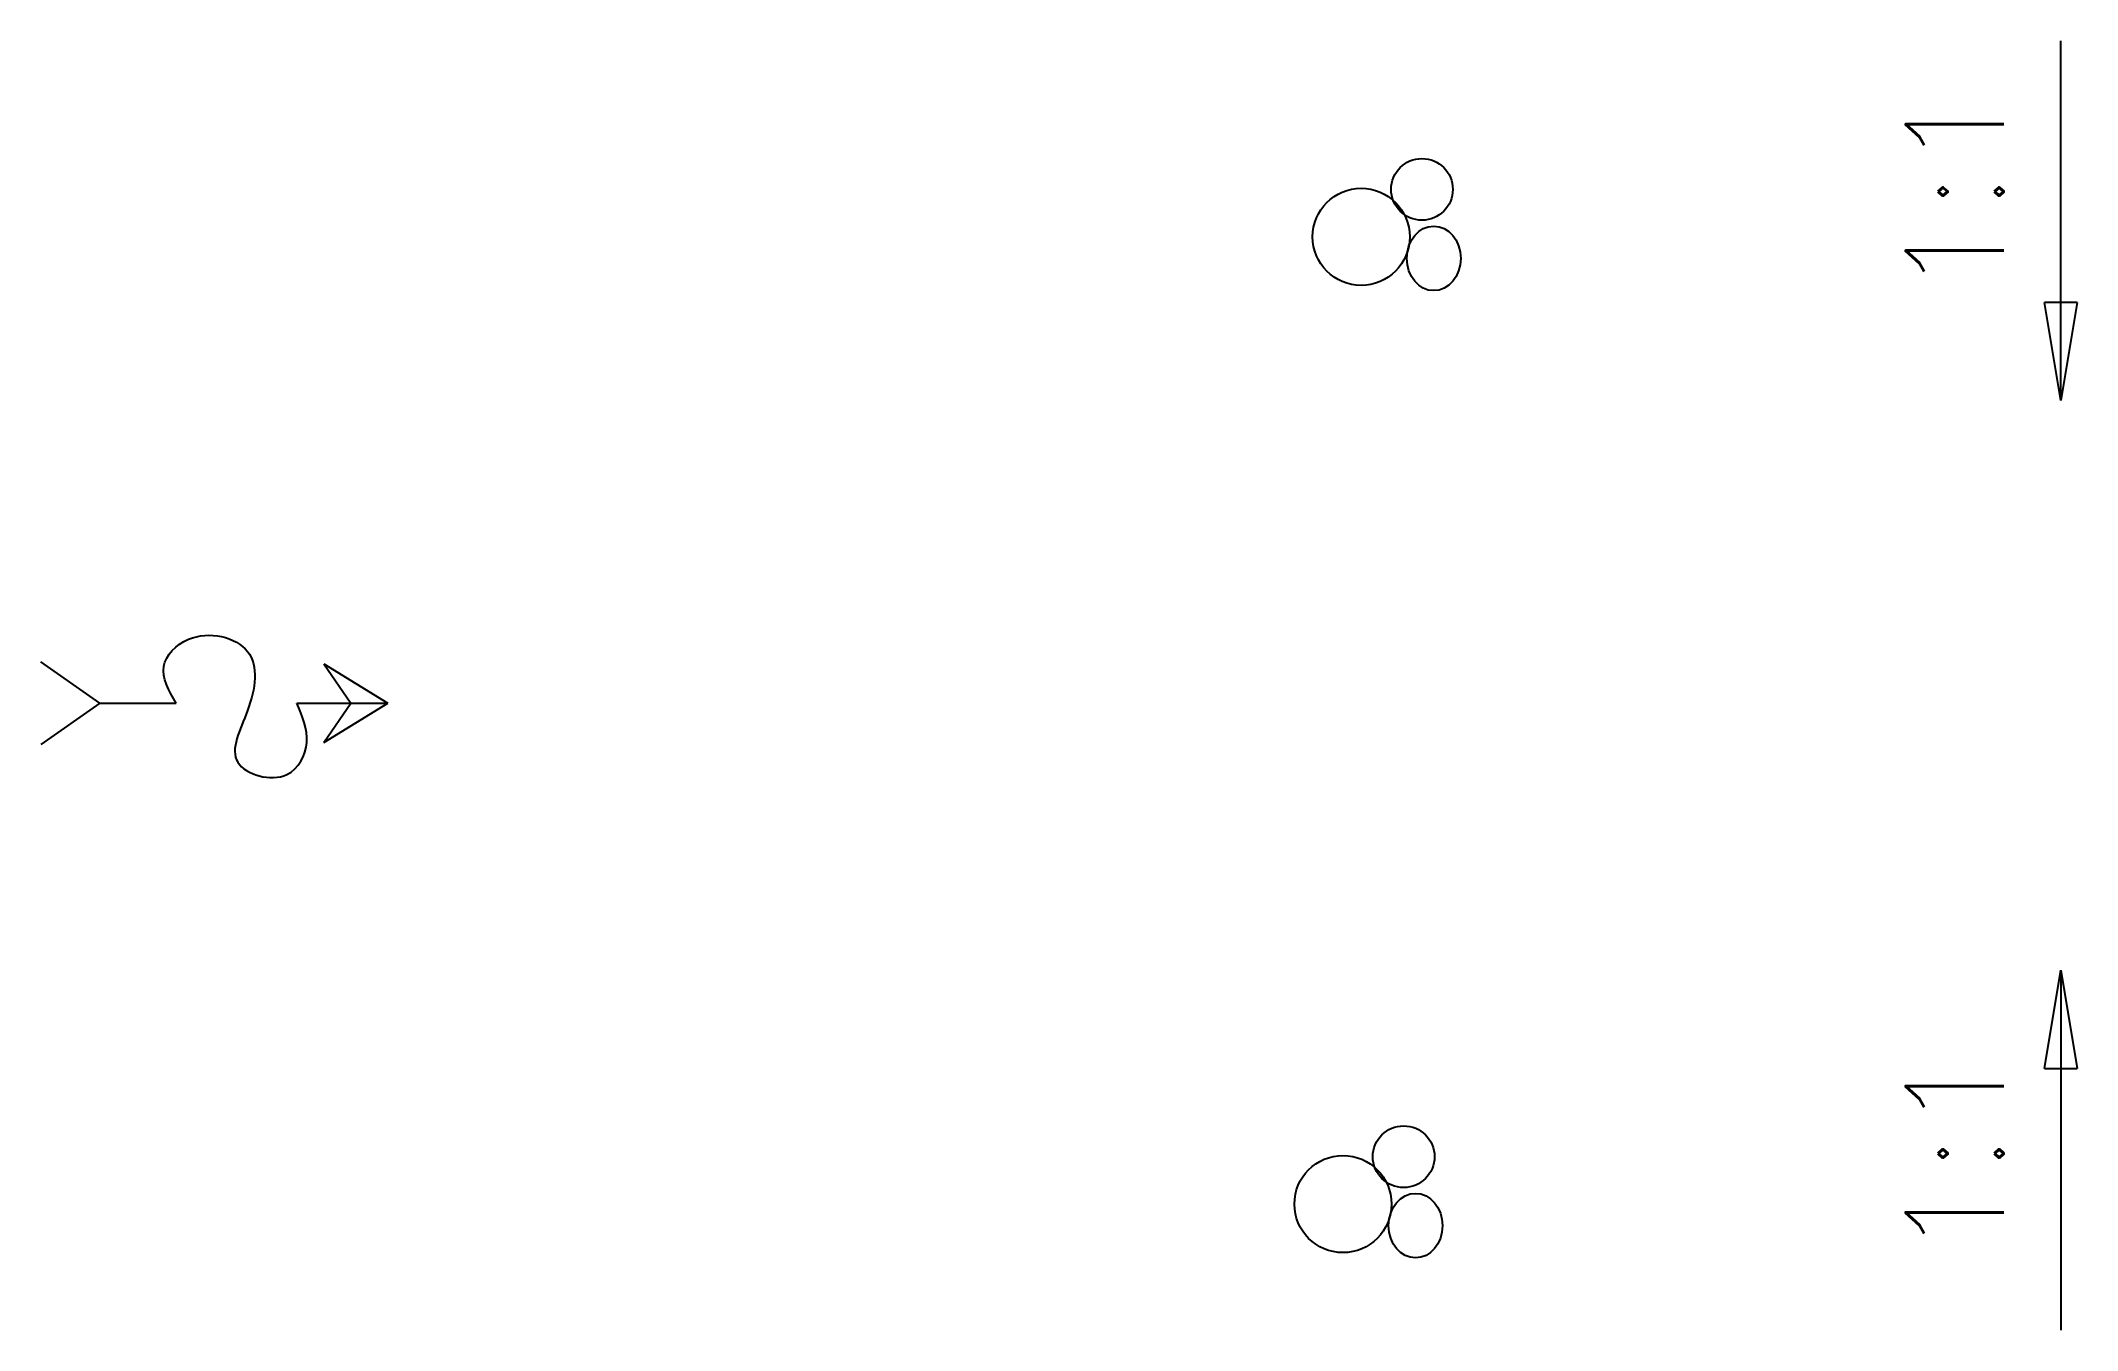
# Model space of a CAD drawing. Header units: metres. Extents: x 3283.17 to 3285.25, y 985.52 to 986.83.
import ezdxf

# ---------------------------------------------------------------- set-up
doc = ezdxf.new("R2010")
doc.units = ezdxf.units.M
doc.header["$MEASUREMENT"] = 0
doc.layers.get('0').update_dxf_attribs({"color": 73, "linetype": 'CONTINUOUS'})
doc.layers.add('LANTAI', color=5, linetype='CONTINUOUS')
doc.styles.get("Standard").update_dxf_attribs({"font": 'Simplex.shx', "height": 0.1})
doc.dimstyles.new('50$7', dxfattribs={"dimscale": 0, "dimtxt": 0.1, "dimasz": 0.1, "dimexe": 0.1, "dimexo": 0.1, "dimgap": 0.05, "dimtad": 1, "dimrnd": 0.0001, "dimzin": 0, "dimdsep": 46, "dimtxsty": 'Standard', "dimblk1": 'CLOSEDBLANK', "dimblk2": 'CLOSEDBLANK', "dimsah": 1, "dimcen": 0, "dimse1": 1, "dimse2": 1, "dimclrd": 2, "dimclre": 256, "dimclrt": 3, "dimaunit": 1, "dimadec": 0, "dimazin": 0, "dimtfac": 0.1, "dimtdec": 1, "dimtofl": 0, "dimtmove": 0, "dimatfit": 1, "dimldrblk": 'CLOSEDBLANK', "dimfxl": 1, "dimtolj": 1, "dimtzin": 0, "dimarcsym": 0})

# ---------------------------------------------------------------- blocks, each defined once
blk = doc.blocks.new('_CLOSEDBLANK')
at = {"color": 0, "linetype": 'ByBlock'}
for p, q in [((-1, 0.167), (0, 0)), ((-1, 0.167), (-1, -0.167)), ((0, 0), (-1, -0.167))]:
    blk.add_line(p, q, dxfattribs=at)

msp = doc.modelspace()

# ---------------------------------------------------------------- linework, layer by layer
at = {"color": 2}
for p, q in [((3283.2339, 986.1546), (3283.1738, 986.1967)), ((3283.462, 986.1947), (3283.5272, 986.1546)), ((3283.462, 986.1947), (3283.4896, 986.1546)), ((3283.2339, 986.1546), (3283.1738, 986.1126)), ((3283.2339, 986.1546), (3283.3116, 986.1546)), ((3283.4344, 986.1546), (3283.5272, 986.1546)), ((3283.462, 986.1146), (3283.5272, 986.1546)), ((3283.462, 986.1146), (3283.4896, 986.1546))]:
    msp.add_line(p, q, dxfattribs=at)
at = {"color": 2, "linetype": 'Continuous'}
for centre, radius in [((3284.5798, 986.6776), 0.0314), ((3284.5179, 986.6293), 0.0494), ((3284.5612, 985.693), 0.0314), ((3284.4994, 985.6448), 0.0494)]:
    msp.add_circle(centre, radius, dxfattribs=at)
for centre in [(3284.5918, 986.6074), (3284.5733, 985.6228)]:
    msp.add_ellipse(centre, major_axis=(0, -0.0329), ratio=0.833332, dxfattribs=at)
at = {"color": 2}
msp.add_spline([(3283.3116, 986.1546), (3283.2991, 986.1922), (3283.3242, 986.2197), (3283.3843, 986.2072), (3283.3843, 986.1471), (3283.3743, 986.0945), (3283.4244, 986.082), (3283.4445, 986.1146), (3283.4344, 986.1546)], degree=3, dxfattribs=at)

# ---------------------------------------------------------------- texts
at = {"layer": 'LANTAI', "color": 3}
for p in [(3285.1721, 986.5682), (3285.1721, 985.5891)]:
    msp.add_text('1:1', height=0.1, rotation=90, dxfattribs=at).set_placement(p)

# ---------------------------------------------------------------- leaders
for points in [[(3285.2302, 986.4626), (3285.2302, 986.8289)], [(3285.2302, 985.8827), (3285.2302, 985.5163)]]:
    msp.add_leader(points, dimstyle='50$7', override={"dimscale": 1}, dxfattribs=at)

doc.saveas('drawing.dxf')
